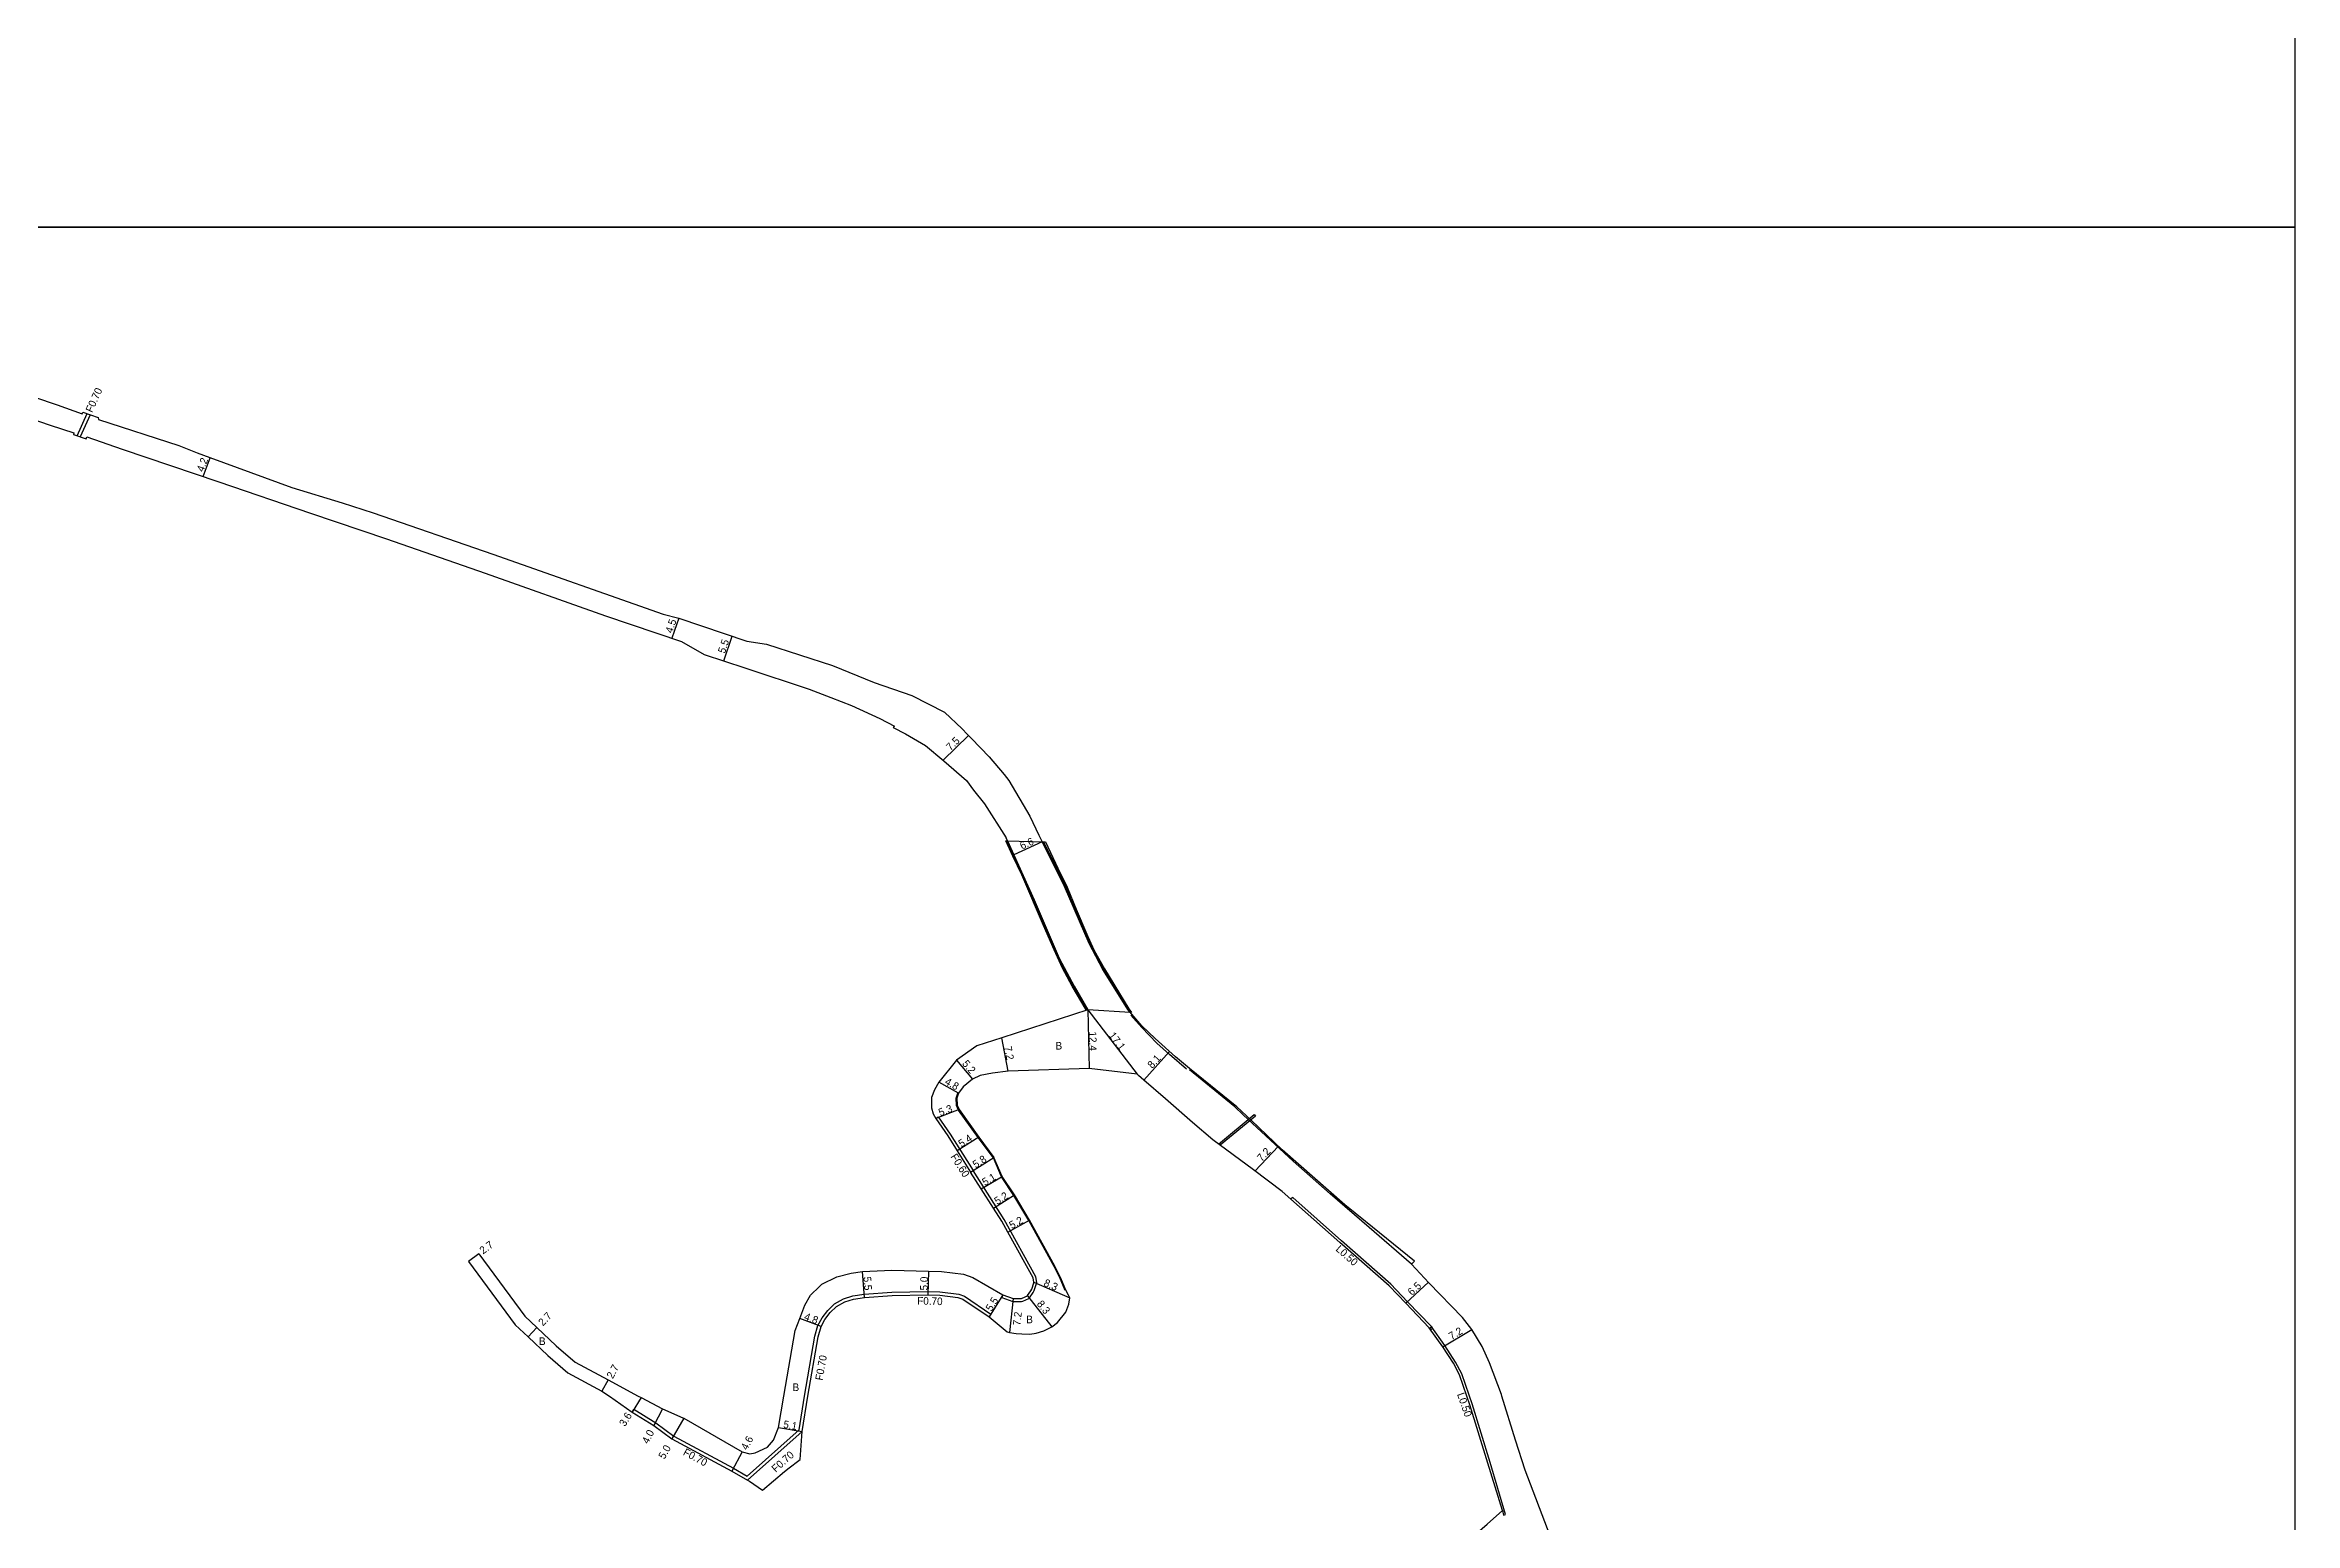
# Model space of a CAD drawing. Header units: metres. Extents: x -19200 to -16000, y -103800 to -102000.
# Drawn here: x -16474.4 to -16000, y -103473.2 to -103161.6 of the extents above; entities that cross this region are included whole.
import ezdxf

# ---------------------------------------------------------------- set-up
doc = ezdxf.new("R2010")
doc.units = ezdxf.units.M
doc.header["$LTSCALE"] = 2.5
for name, color, linetype in [('側溝・桝', 7, 'Continuous'), ('図郭', 7, 'Continuous'), ('幅員', 7, 'Continuous'), ('歩道・分離帯・安全施設', 7, 'Continuous'), ('舗装', 7, 'Continuous'), ('道路', 7, 'Continuous')]:
    doc.layers.add(name, color=color, linetype=linetype)
doc.styles.get("Standard").update_dxf_attribs({"font": ''})
doc.styles.get('Standard').set_extended_font_data('@MS PGothic')

msp = doc.modelspace()

# ---------------------------------------------------------------- linework, layer by layer
at = {"layer": '側溝・桝', "ltscale": 0.5, "flags": 128}
for points in [[(-16467.69, -103243.99), (-16465.56, -103239.3)], [(-16464.9, -103239.53), (-16467.04, -103244.21)], [(-16226.97, -103393.3), (-16219.47, -103387.05), (-16219.21, -103387.39), (-16226.64, -103393.55)], [(-16167.12, -103470.56), (-16166.88, -103471.52)]]:
    msp.add_lwpolyline(points, dxfattribs=at)
at = {"layer": '側溝・桝'}
for points in [[(-16286.6, -103387.93), (-16286.12, -103387.58), (-16283.59, -103391.2), (-16278.76, -103398.89)], [(-16265.49, -103421.3), (-16272.16, -103409.22), (-16278.76, -103398.89)], [(-16174.15, -103446.25), (-16175.72, -103441.74), (-16177.04, -103439.23), (-16179.29, -103435.75), (-16182.15, -103431.7), (-16187.13, -103426.51), (-16190.66, -103422.83), (-16201.06, -103413.68), (-16211.34, -103404.56), (-16211.76, -103404.86)], [(-16314.3, -103446.42), (-16312.09, -103433.75), (-16311.45, -103431.5), (-16310.6, -103429.89), (-16309.38, -103428.34), (-16307.97, -103426.95), (-16306.08, -103425.93), (-16304.11, -103425.29), (-16301.7, -103424.94), (-16295.85, -103424.51), (-16288.26, -103424.36), (-16285.74, -103424.43), (-16281.78, -103424.91), (-16280.57, -103425.35), (-16275.01, -103429.12), (-16275.39, -103429.71)], [(-16272.47, -103425.05), (-16272.7, -103425.6), (-16270.38, -103426.45), (-16268.53, -103426.45), (-16268.26, -103426.4), (-16267.01, -103425.85), (-16266.82, -103425.69), (-16266.06, -103424.61), (-16265.84, -103424.13), (-16265.35, -103422.69), (-16265.32, -103422.44), (-16265.49, -103421.3)], [(-16315.44, -103453.55), (-16314.3, -103446.42)], [(-16166.88, -103471.52), (-16166.48, -103471.34), (-16169.69, -103460.41), (-16173.52, -103448.08), (-16174.15, -103446.25)], [(-16350.64, -103449.79), (-16350.27, -103449.19), (-16345.67, -103452.03), (-16341.87, -103454.84), (-16329.25, -103461.63), (-16326.42, -103463.27)], [(-16326.42, -103463.27), (-16315.44, -103453.55)], [(-16326.33, -103464.13), (-16314.79, -103453.91)]]:
    msp.add_lwpolyline(points, dxfattribs=at)
at = {"layer": '側溝・桝', "ltscale": 0.5, "flags": 128}
msp.add_lwpolyline([(-16182.06, -103431.83), (-16181.84, -103432.14), (-16182.23, -103432.45), (-16182.48, -103432.1)], close=True, dxfattribs=at)
at = {"layer": '図郭'}
for points in [[(-16800, -102600), (-16000, -102600), (-16000, -103200), (-16800, -103200)], [(-16800, -103200), (-16000, -103200), (-16000, -103800), (-16800, -103800)]]:
    msp.add_lwpolyline(points, close=True, dxfattribs=at)
at = {"layer": '幅員', "flags": 128}
for points in [[(-16441.11, -103252.57), (-16439.6, -103248.62)], [(-16340.81, -103282.44), (-16342.24, -103286.67)], [(-16331.33, -103291.45), (-16329.56, -103286.24)], [(-16285.08, -103312.39), (-16279.74, -103307.15)], [(-16264.18, -103329.58), (-16270.16, -103332.3)], [(-16242.73, -103379.81), (-16237.31, -103373.8)], [(-16219.34, -103398.97), (-16214.34, -103393.73)], [(-16187.49, -103426.86), (-16182.73, -103422.43)], [(-16179.7, -103436.03), (-16173.57, -103432.36)]]:
    msp.add_lwpolyline(points, dxfattribs=at)
at = {"layer": '幅員'}
for points in [[(-16254.53, -103364.97), (-16254.29, -103377.37)], [(-16254.53, -103364.97), (-16244.16, -103378.56)], [(-16271.33, -103377.94), (-16272.69, -103370.87)], [(-16282.25, -103375.63), (-16278.9, -103379.6)], [(-16281.79, -103382.57), (-16285.97, -103380.21)], [(-16281.66, -103386.03), (-16286.6, -103387.93)], [(-16277.54, -103391.8), (-16282.08, -103394.73)], [(-16279.26, -103399.22), (-16274.35, -103396.12)], [(-16277.01, -103402.74), (-16272.63, -103400.13)], [(-16274.43, -103406.78), (-16270.02, -103404.02)], [(-16271.41, -103411.83), (-16266.85, -103409.31)], [(-16383, -103416.41), (-16385.17, -103418.01)], [(-16288.13, -103420.06), (-16288.26, -103425.06)], [(-16301.63, -103425.64), (-16302.05, -103420.16)], [(-16265.93, -103422.39), (-16258.33, -103425.71)], [(-16272.47, -103425.05), (-16275.39, -103429.71)], [(-16270.28, -103425.85), (-16271.06, -103433)], [(-16267.3, -103425.28), (-16262.14, -103431.78)], [(-16370.73, -103431.98), (-16372.59, -103433.94)], [(-16310.79, -103431.76), (-16315.29, -103430.09)], [(-16355.72, -103442.98), (-16357.01, -103445.36)], [(-16348.72, -103446.74), (-16350.64, -103449.79)], [(-16344.21, -103449.07), (-16346.06, -103452.61)], [(-16339.77, -103451.09), (-16342.24, -103455.43)], [(-16319.81, -103453.03), (-16314.79, -103453.91)], [(-16327.42, -103458.19), (-16329.6, -103462.24)]]:
    msp.add_lwpolyline(points, dxfattribs=at)
at = {"layer": '歩道・分離帯・安全施設', "ltscale": 0.5, "flags": 128}
for points in [[(-16271.54, -103329.56), (-16269.86, -103333.24), (-16266.84, -103339.97), (-16264.07, -103346.28), (-16260.82, -103353.89), (-16257.62, -103360.03), (-16254.72, -103364.93)], [(-16245.53, -103365.46), (-16246.14, -103364.74), (-16249.69, -103358.91), (-16251.21, -103356.41), (-16253.31, -103352.58), (-16254.24, -103350.77), (-16255.47, -103347.81), (-16258.18, -103341.51), (-16259.19, -103339.05), (-16263.73, -103329.8)], [(-16233.72, -103377.51), (-16237.35, -103374.39), (-16240.02, -103372), (-16243.19, -103368.75), (-16245.49, -103366.12)], [(-16186.28, -103418.62), (-16195.22, -103410.84), (-16203.42, -103403.8), (-16211.24, -103396.91), (-16221.77, -103387.13), (-16223.56, -103385.45), (-16233.09, -103377.67)]]:
    msp.add_lwpolyline(points, dxfattribs=at)
at = {"layer": '歩道・分離帯・安全施設'}
msp.add_lwpolyline([(-16259.34, -103424.13), (-16260.39, -103421.63), (-16261.64, -103419.07), (-16266.98, -103409.39), (-16270.15, -103404.1), (-16272.76, -103400.2), (-16274.47, -103396.21), (-16277.67, -103391.89), (-16281.79, -103386.11), (-16282.23, -103385.13), (-16282.33, -103383.6), (-16281.94, -103382.55)], dxfattribs=at)
at = {"layer": '道路'}
for points in [[(-16481.2, -103234.32), (-16471.9, -103237.49), (-16466.64, -103239.34), (-16466.46, -103238.99), (-16463.24, -103240.11), (-16463.15, -103240.56), (-16446.23, -103246.06), (-16442.33, -103247.57)], [(-16487.98, -103236.76), (-16473.39, -103241.74), (-16468.4, -103243.39), (-16468.44, -103243.72), (-16465.78, -103244.65), (-16465.63, -103244.23), (-16458.16, -103246.77), (-16437.82, -103253.69), (-16418.49, -103260.27), (-16402.43, -103265.7), (-16381.62, -103272.92), (-16356.23, -103281.95), (-16340.25, -103287.34), (-16335.42, -103290.12), (-16326.86, -103292.9), (-16313.3, -103297.42), (-16308.72, -103299.14), (-16304.36, -103300.86), (-16298.42, -103303.58), (-16295.35, -103305.16), (-16295.58, -103305.48), (-16292.97, -103306.82), (-16288.81, -103309.24), (-16284.93, -103312.53), (-16280.14, -103316.65), (-16278.63, -103318.65), (-16276.32, -103321.59)], [(-16442.33, -103247.57), (-16439.71, -103248.57), (-16422.42, -103254.85), (-16411.78, -103258.12)], [(-16411.78, -103258.12), (-16405.23, -103260.2), (-16380.02, -103268.94), (-16344.09, -103281.61), (-16340.81, -103282.44), (-16326.48, -103287.28), (-16322.29, -103287.9), (-16308.38, -103292.38), (-16299.58, -103295.96), (-16291.68, -103298.72), (-16284.77, -103302.22), (-16281.02, -103305.76), (-16280.01, -103306.88)], [(-16280.01, -103306.88), (-16279.11, -103307.79), (-16275.38, -103311.63), (-16272.2, -103315.36), (-16271.22, -103316.66), (-16266.75, -103324.19)], [(-16276.32, -103321.59), (-16271.77, -103328.75)], [(-16266.75, -103324.19), (-16264.89, -103328.17)], [(-16254.53, -103364.97), (-16257.42, -103360), (-16260.6, -103354.07), (-16265.84, -103341.81), (-16270.8, -103330.88), (-16271.77, -103328.75)], [(-16264.89, -103328.17), (-16259.44, -103338.98), (-16254.29, -103351.03), (-16251.36, -103356.49), (-16246.1, -103364.92)], [(-16254.53, -103364.97), (-16272.69, -103370.87), (-16277.97, -103372.58), (-16282.25, -103375.63), (-16285.97, -103380.21), (-16286.88, -103381.83), (-16287.49, -103383.46), (-16287.55, -103385.65), (-16287.18, -103386.93), (-16286.6, -103387.93), (-16284.09, -103391.54), (-16282.08, -103394.73), (-16279.26, -103399.22)], [(-16167.23, -103446.42), (-16167.34, -103446.05), (-16169.86, -103439.43), (-16171.42, -103435.95), (-16173.57, -103432.35), (-16175.52, -103429.86), (-16182.65, -103422.52), (-16186.28, -103418.62), (-16185.7, -103417.98), (-16196.03, -103409.63), (-16200.39, -103406.07), (-16213.55, -103394.49), (-16213.55, -103394.49), (-16220.09, -103388.25), (-16223.16, -103385.42), (-16233.12, -103377.36), (-16236.05, -103374.93), (-16240.38, -103371.03), (-16243.15, -103368.33), (-16246.1, -103364.92)], [(-16244.16, -103378.56), (-16254.29, -103377.37), (-16271.33, -103377.94), (-16274.64, -103378.31), (-16277.27, -103378.82), (-16278.9, -103379.6), (-16280.81, -103381.22), (-16281.79, -103382.57), (-16282.18, -103383.62), (-16282.08, -103385.1), (-16281.66, -103386.03), (-16277.54, -103391.8), (-16274.35, -103396.12)], [(-16174.63, -103446.42), (-16176.18, -103441.94), (-16177.47, -103439.48), (-16179.7, -103436.03), (-16182.54, -103432.02), (-16187.49, -103426.86), (-16191.01, -103423.19), (-16201.39, -103414.06), (-16213.54, -103403.28), (-16219.65, -103398.73), (-16228.22, -103392.37), (-16232.45, -103388.75), (-16238.15, -103383.76), (-16242.73, -103379.81), (-16243.85, -103378.83), (-16244.16, -103378.56)], [(-16261.51, -103419), (-16266.85, -103409.31), (-16270.02, -103404.02), (-16272.63, -103400.13), (-16274.35, -103396.12)], [(-16266.06, -103421.51), (-16271.41, -103411.83), (-16272.67, -103409.53), (-16274.43, -103406.78), (-16277.01, -103402.74), (-16279.26, -103399.22)], [(-16383, -103416.41), (-16385.17, -103418.01)], [(-16385.17, -103418.01), (-16375.33, -103431.36), (-16372.59, -103433.94), (-16368.45, -103437.83), (-16364.21, -103441.53), (-16357.01, -103445.36)], [(-16383, -103416.41), (-16373.3, -103429.56), (-16370.73, -103431.98), (-16366.64, -103435.83), (-16362.67, -103439.29), (-16355.72, -103442.98), (-16349.34, -103446.42)], [(-16313.01, -103425.17), (-16311.14, -103423.29), (-16310.66, -103422.8), (-16307.48, -103421.28), (-16304.49, -103420.47), (-16302.05, -103420.16), (-16295.89, -103419.84), (-16288.13, -103420.06), (-16285.42, -103420.14), (-16280.77, -103420.7), (-16278.77, -103421.43), (-16272.47, -103425.05), (-16270.28, -103425.85), (-16268.54, -103425.83), (-16268.41, -103425.8), (-16267.3, -103425.28), (-16267.24, -103425.23), (-16266.54, -103424.21), (-16266.39, -103423.88), (-16265.95, -103422.52), (-16265.93, -103422.39), (-16266.06, -103421.51)], [(-16275.39, -103429.71), (-16271.54, -103432.87), (-16271.06, -103433), (-16269.63, -103433.25), (-16268.47, -103433.29), (-16266.79, -103433.33), (-16265.44, -103433.15), (-16263.81, -103432.69), (-16262.14, -103431.78), (-16260.94, -103430.92), (-16259.22, -103428.7), (-16258.56, -103427.02), (-16258.33, -103425.71), (-16258.63, -103425.12), (-16259.2, -103424.08), (-16260.25, -103421.57), (-16261.51, -103419)], [(-16318.66, -103446.42), (-16316.25, -103432.57), (-16315.29, -103430.09), (-16314.19, -103427.23), (-16313.01, -103425.17)], [(-16313.59, -103446.42), (-16311.41, -103433.91), (-16310.79, -103431.76), (-16310.01, -103430.27), (-16308.86, -103428.8), (-16307.55, -103427.52), (-16305.8, -103426.57), (-16303.95, -103425.97), (-16301.63, -103425.64), (-16295.82, -103425.21), (-16288.26, -103425.06), (-16285.79, -103425.13), (-16281.94, -103425.6), (-16280.89, -103425.98), (-16275.39, -103429.71)], [(-16357.01, -103445.36), (-16355.41, -103446.42)], [(-16355.41, -103446.42), (-16350.64, -103449.79), (-16346.06, -103452.61), (-16342.24, -103455.43), (-16329.6, -103462.24), (-16326.33, -103464.13), (-16325.88, -103464.38), (-16323.13, -103466.21), (-16318.5, -103462.32), (-16317.51, -103461.55), (-16315.51, -103459.98)], [(-16349.34, -103446.42), (-16348.72, -103446.74), (-16344.21, -103449.07)], [(-16344.21, -103449.07), (-16339.94, -103451.01), (-16339.77, -103451.09), (-16327.42, -103458.19), (-16325.81, -103458.59), (-16324.71, -103458.41), (-16322.11, -103457.21), (-16320.81, -103455.67), (-16319.81, -103453.03), (-16318.66, -103446.42)], [(-16315.51, -103459.98), (-16315.24, -103459.77), (-16314.79, -103453.91), (-16313.59, -103446.42)], [(-16167.12, -103470.56), (-16170.17, -103460.55), (-16173.99, -103448.24), (-16174.63, -103446.42)], [(-16157.03, -103475.84), (-16162.35, -103462.03), (-16164.35, -103455.68), (-16167.23, -103446.42)], [(-16203.71, -103503.29), (-16201.57, -103501.5), (-16197.76, -103498.17), (-16190.85, -103492.23), (-16178.08, -103480.66), (-16172.98, -103475.64), (-16170.34, -103473.4), (-16167.12, -103470.56)]]:
    msp.add_lwpolyline(points, dxfattribs=at)
at = {"layer": '道路', "ltscale": 0.5, "flags": 128}
for points in [[(-16271.47, -103329.4), (-16265.84, -103341.81), (-16260.6, -103354.07), (-16257.42, -103360), (-16254.53, -103364.97), (-16254.9, -103365), (-16257.82, -103360.02), (-16259.89, -103356.18), (-16261.64, -103352.36), (-16263.87, -103347.18), (-16268.5, -103336.54), (-16270.36, -103332.57), (-16271.81, -103329.39)], [(-16271.47, -103329.4), (-16264.18, -103329.58), (-16259.44, -103338.98), (-16254.29, -103351.03), (-16251.36, -103356.49), (-16246.1, -103364.92), (-16245.61, -103365.52), (-16254.53, -103364.97), (-16257.42, -103360), (-16260.6, -103354.07), (-16265.84, -103341.81), (-16270.8, -103330.88)], [(-16264.18, -103329.58), (-16263.47, -103329.6), (-16260.86, -103335.12), (-16258.92, -103339.16), (-16257.04, -103343.76), (-16254.57, -103349.51), (-16253.22, -103352.48), (-16251.03, -103356.38), (-16245.92, -103364.8), (-16245.34, -103365.56), (-16245.61, -103365.52), (-16246.1, -103364.92), (-16251.36, -103356.49), (-16254.29, -103351.03), (-16259.44, -103338.98)]]:
    msp.add_lwpolyline(points, close=True, dxfattribs=at)

# ---------------------------------------------------------------- texts
at = {"layer": '側溝・桝'}
for s, rotation, p in [('F0.70', 65.5111, (-16464.51, -103239.21)), ('F0.60', 302.1825, (-16283.57, -103395.94)), ('L0.50', 318.6636, (-16202.41, -103415.63)), ('F0.70', 358.3856, (-16290.55, -103427.1)), ('F0.70', 80.1227, (-16310.48, -103443.21)), ('L0.50', 289.1907, (-16176.72, -103446.02)), ('F0.70', 331.6922, (-16340.05, -103458.75)), ('F0.70', 41.5258, (-16320.37, -103462.6))]:
    msp.add_text(s, height=1.6, rotation=rotation, dxfattribs=at).set_placement(p)
at = {"layer": '幅員'}
for s, rotation, p in [('4.2', 69.0223, (-16441.05, -103251.72)), ('4.5', 71.3341, (-16342.18, -103285.71)), ('5.5', 71.3418, (-16331.09, -103289.98)), ('7.5', 44.4513, (-16283.49, -103310.48)), ('6.6', 24.4079, (-16268.43, -103331.24)), ('7.2', 280.8902, (-16272.22, -103372.81)), ('12.4', 271.1245, (-16254.34, -103369.57)), ('17.1', 307.3448, (-16250.24, -103370.43)), ('5.2', 310.1301, (-16281.16, -103376.41)), ('8.1', 47.979, (-16240.96, -103377.48)), ('4.8', 330.5642, (-16284.86, -103380.59)), ('5.3', 21.0529, (-16285.66, -103387.46)), ('5.4', 32.8242, (-16281.21, -103394.05)), ('5.8', 32.2225, (-16278.21, -103398.44)), ('7.2', 46.3608, (-16217.89, -103397.09)), ('5.1', 30.7285, (-16276.25, -103402.17)), ('5.2', 32.0365, (-16273.64, -103406.16)), ('5.2', 28.9157, (-16270.58, -103411.25)), ('2.7', 36.4158, (-16382.08, -103416.58)), ('5.5', 274.3884, (-16301.86, -103421.29)), ('5.0', 88.4597, (-16288.34, -103424.16)), ('8.3', 336.3888, (-16263.99, -103423.11)), ('6.5', 42.897, (-16186.21, -103425.33)), ('2.7', 46.674, (-16369.43, -103431.76)), ('4.8', 339.5978, (-16314.51, -103430.27)), ('5.5', 57.9852, (-16274.86, -103428.68)), ('7.2', 83.8255, (-16268.77, -103431.62)), ('8.3', 308.4248, (-16265.41, -103427.03)), ('7.2', 30.9062, (-16177.85, -103434.63)), ('2.7', 61.6029, (-16354.72, -103442.89)), ('3.6', 57.7013, (-16352.15, -103452.96)), ('5.1', 350.0862, (-16318.86, -103453.09)), ('4.0', 62.3553, (-16347.26, -103456.62)), ('5.0', 60.3603, (-16343.82, -103459.83)), ('4.6', 61.8442, (-16326.39, -103457.95))]:
    msp.add_text(s, height=1.6, rotation=rotation, dxfattribs=at).set_placement(p)
at = {"layer": '舗装'}
for p in [(-16261.36, -103373.37), (-16267.53, -103431.06), (-16370.28, -103435.64), (-16316.82, -103445.34)]:
    msp.add_text('B', height=1.6, dxfattribs=at).set_placement(p)

doc.saveas('drawing.dxf')
